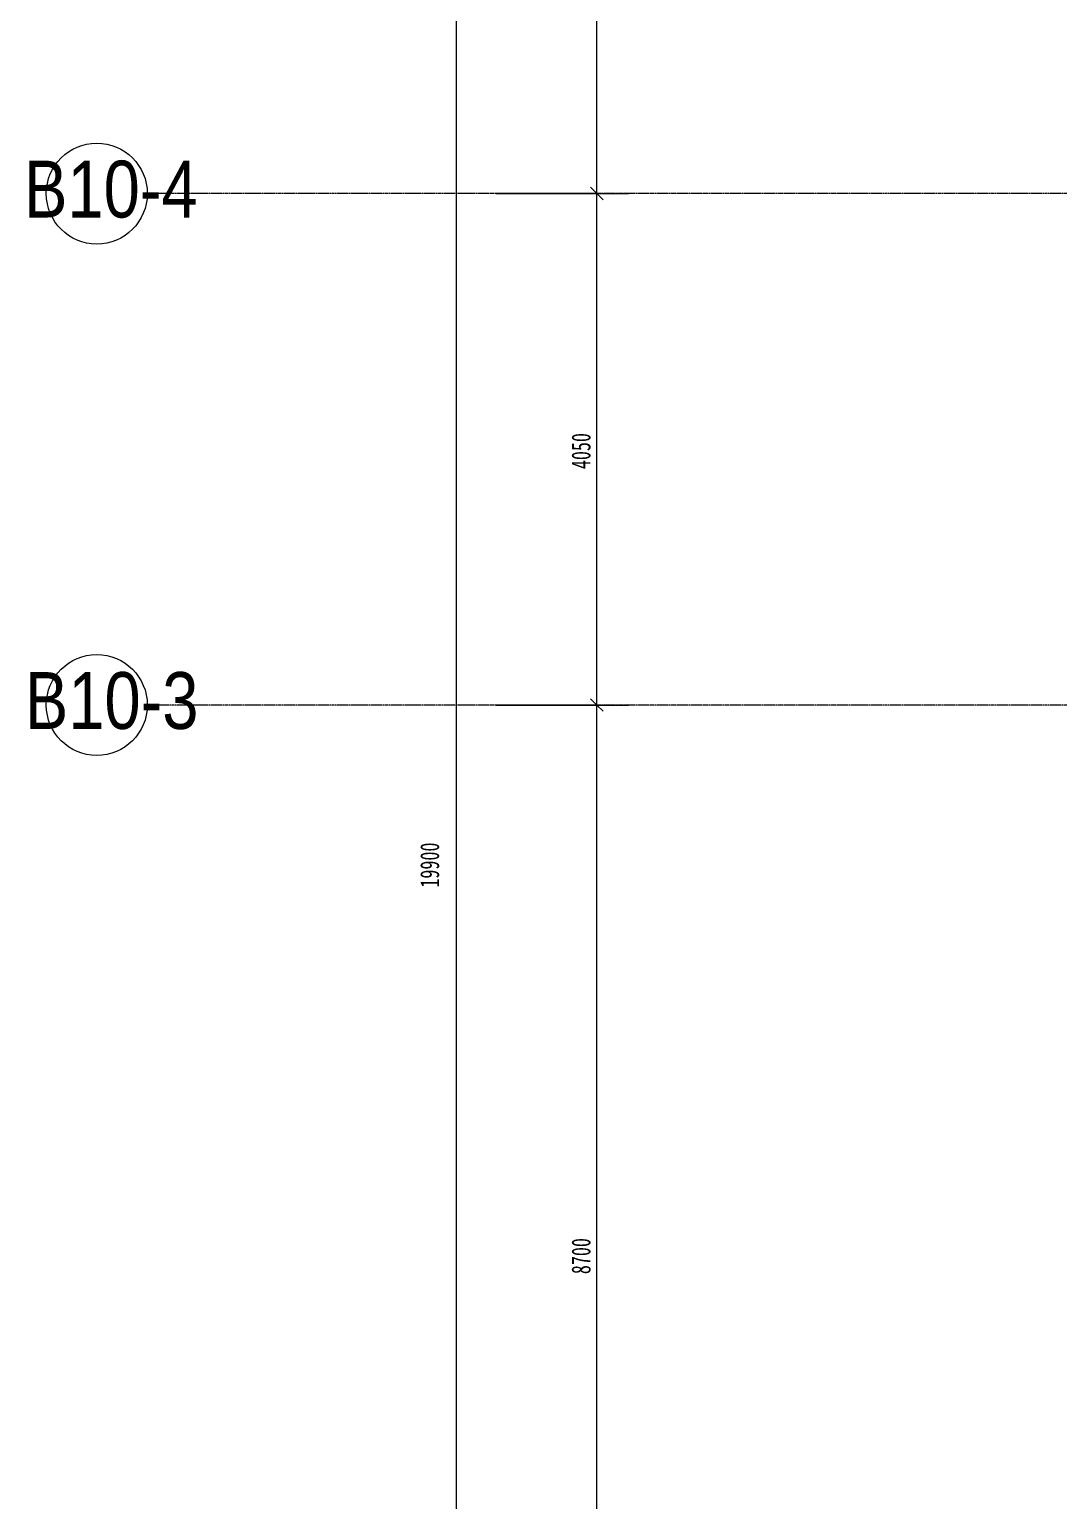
# Model space of a CAD drawing. Header units: millimetres. Extents: x 147592 to 201688, y -27981 to 8299.
# Drawn here: x 147592 to 155746, y -15000 to -3350 of the extents above; entities that cross this region are included whole.
import ezdxf

# ---------------------------------------------------------------- set-up
doc = ezdxf.new("R2010")
doc.units = ezdxf.units.MM
doc.linetypes.add('轴网线', pattern=[22.24, 12.7, -3.18, 3.18, -3.18])
for name, color, linetype, lineweight in [('A-____-____-DIMS', 7, 'Continuous', 5), ('A-____-____-DIMS-100', 7, 'Continuous', 5), ('S-GRID-____-IDEN', 7, 'Continuous', 5), ('S-GRID-____-OTLN', 7, 'Continuous', 5)]:
    doc.layers.add(name, color=color, linetype=linetype, lineweight=lineweight)
doc.styles.add('TJ_FangSong_Narrow', font='', dxfattribs={"height": 450})
doc.styles.add('仿宋_1', font='', dxfattribs={"width": 0.7, "height": 150})
doc.styles.get('TJ_FangSong_Narrow').set_extended_font_data('TJ_FangSong_Narrow')
doc.styles.get('仿宋_1').set_extended_font_data('FangSong')
doc.dimstyles.new('对角线_-_1_5mm_仿宋', dxfattribs={"dimscale": 304.8, "dimtxt": 193.128667, "dimasz": 0.328084, "dimexe": 0.82021, "dimexo": 0.0625, "dimgap": 0.065617, "dimtad": 1, "dimdec": 0, "dimdsep": 46, "dimtxsty": '仿宋_1', "dimblk1": 'OBLIQUE', "dimblk2": 'OBLIQUE', "dimsah": 1, "dimcen": 0.09, "dimdle": 0.656168, "dimazin": 0, "dimtfac": 1, "dimtdec": 4, "dimtix": 1, "dimtmove": 2, "dimatfit": 3, "dimfxl": 2.624672, "dimfxlon": 1, "dimtvp": 1, "dimtolj": 1, "dimtzin": 0, "dimarcsym": 2})
doc.dimstyles.new('对角线_-_1_5mm_仿宋_1', dxfattribs={"dimscale": 304.8, "dimtxt": 193.128667, "dimasz": 0.328084, "dimexe": 0.82021, "dimexo": 0.0625, "dimgap": 0.065617, "dimtad": 1, "dimdec": 0, "dimdsep": 46, "dimtxsty": '仿宋_1', "dimblk1": 'OBLIQUE', "dimblk2": 'OBLIQUE', "dimsah": 1, "dimcen": 0.09, "dimdle": 0.656168, "dimazin": 0, "dimtfac": 1, "dimtdec": 4, "dimtix": 1, "dimtmove": 0, "dimatfit": 3, "dimfxl": 2.624672, "dimfxlon": 1, "dimtvp": 1, "dimtolj": 1, "dimtzin": 0, "dimarcsym": 2})

# ---------------------------------------------------------------- blocks, each defined once
blk = doc.blocks.new('DIMBLOCK6-二层给排水_消防平面图')
at = {"layer": 'A-____-____-DIMS-100', "color": 173, "true_color": 0x5151ff}
for p, q in [((150975, -20100), (150975, 200)), ((150975, 0), (150925, 50)), ((153082, 0), (150725, 0)), ((150975, 0), (151025, -50)), ((150975, 0), (153082, 0)), ((153911, -19900), (150725, -19900)), ((150975, -19900), (150925, -19850)), ((150975, -19900), (151025, -19950)), ((150975, -19900), (153911, -19900))]:
    blk.add_line(p, q, dxfattribs=at)
at = {"layer": 'A-____-____-DIMS-100', "color": 0, "insert": (150688, -10146), "char_height": 150, "width": 471.59, "attachment_point": 1, "rotation": 90, "line_spacing_factor": 0.898273, "style": '仿宋_1'}
blk.add_mtext('19900', dxfattribs=at)
blk = doc.blocks.new('_Oblique')
at = {"color": 0, "linetype": 'ByBlock', "lineweight": -2}
blk.add_line((-0.5, -0.5), (0.5, 0.5), dxfattribs=at)
blk = doc.blocks.new('DIMBLOCK13-二层给排水_消防平面图')
at = {"layer": 'A-____-____-DIMS-100', "color": 173, "true_color": 0x5151ff}
for p, q in [((151288, -8700), (152338, -8700)), ((152088, -8700), (151288, -8700)), ((152088, -8700), (152038, -8650)), ((152088, -17400), (152088, -8700)), ((152088, -8700), (152138, -8750)), ((152088, -17400), (152038, -17350)), ((151288, -17400), (152338, -17400)), ((152088, -17400), (151288, -17400)), ((152088, -17400), (152138, -17450))]:
    blk.add_line(p, q, dxfattribs=at)
at = {"layer": 'A-____-____-DIMS-100', "color": 0, "insert": (151887, -13207), "char_height": 150, "width": 377.27, "attachment_point": 1, "rotation": 90, "line_spacing_factor": 0.898273, "style": '仿宋_1'}
blk.add_mtext('8700', dxfattribs=at)
blk = doc.blocks.new('DIMBLOCK14-二层给排水_消防平面图')
at = {"layer": 'A-____-____-DIMS-100', "color": 173, "true_color": 0x5151ff}
for p, q in [((151288, -4650), (152338, -4650)), ((152088, -4650), (151288, -4650)), ((152088, -4650), (152038, -4600)), ((152088, -8700), (152088, -4650)), ((152088, -4650), (152138, -4700)), ((151288, -8700), (152338, -8700)), ((152088, -8700), (151288, -8700)), ((152088, -8700), (152038, -8650)), ((152088, -8700), (152138, -8750))]:
    blk.add_line(p, q, dxfattribs=at)
at = {"layer": 'A-____-____-DIMS-100', "color": 0, "insert": (151887, -6832), "char_height": 150, "width": 377.27, "attachment_point": 1, "rotation": 90, "line_spacing_factor": 0.898273, "style": '仿宋_1'}
blk.add_mtext('4050', dxfattribs=at)
blk = doc.blocks.new('DIMBLOCK15-二层给排水_消防平面图')
at = {"layer": 'A-____-____-DIMS-100', "color": 173, "true_color": 0x5151ff}
for p, q in [((152088, -4650), (152088, 200)), ((152088, 0), (152038, 50)), ((151288, 0), (152338, 0)), ((152088, 0), (151288, 0)), ((152088, 0), (152138, -50)), ((151288, -4650), (152338, -4650)), ((152088, -4650), (151288, -4650)), ((152088, -4650), (152038, -4600)), ((152088, -4650), (152138, -4700))]:
    blk.add_line(p, q, dxfattribs=at)
at = {"layer": 'A-____-____-DIMS-100', "color": 0, "insert": (151887, -2482), "char_height": 150, "width": 377.27, "attachment_point": 1, "rotation": 90, "line_spacing_factor": 0.898273, "style": '仿宋_1'}
blk.add_mtext('4650', dxfattribs=at)
blk = doc.blocks.new('轴网 - R4_0-512320-二层给排水_消防平面图')
at = {"layer": 'S-GRID-____-IDEN', "color": 173, "true_color": 0x5151ff}
blk.add_circle((0, 0), 4, dxfattribs=at)
blk = doc.blocks.new('YXQH_AR_B9-20_rvt-1-二层给排水_消防平面图')
at = {"layer": 'S-GRID-____-OTLN', "color": 173, "linetype": '轴网线', "true_color": 0x5151ff}
for p, q in [((199020.5, -4650), (148525.8, -4650)), ((199020.5, -8700), (148525.8, -8700))]:
    blk.add_line(p, q, dxfattribs=at)
at = {"color": 251, "lineweight": 5, "true_color": 0x515151, "xscale": 99.99999999999993, "yscale": 99.99999999999993, "zscale": 99.99999999999993, "rotation": 89.99999999999984}
for p in [(148125.8, -4650), (148125.8, -8700)]:
    blk.add_blockref('轴网 - R4_0-512320-二层给排水_消防平面图', p, dxfattribs=at)
at = {"layer": 'S-GRID-____-IDEN', "color": 251, "true_color": 0x515151, "char_height": 450, "attachment_point": 1, "style": 'TJ_FangSong_Narrow'}
for s, insert, width in [('B10-4', (147549.5, -4389.4), 1386.919), ('B10-3', (147556, -8439.4), 1370.886)]:
    blk.add_mtext(s, dxfattribs=dict(at, insert=insert, width=width))
at = {"layer": 'A-____-____-DIMS', "color": 173, "true_color": 0x5151ff}
dim = blk.add_linear_dim(base=(150975, 0), p1=(153911.4, -19900), p2=(153081.8, 0), angle=90, dimstyle='对角线_-_1_5mm_仿宋', override={"dimpost": '<>', "dimfxl": 19917.282214}, dxfattribs=at)
dim.commit()
dim.dimension.update_dxf_attribs({"geometry": 'DIMBLOCK6-二层给排水_消防平面图', "text_midpoint": (150787.7, -9910.7), "dimtype": 160, "text_rotation": 90})
for base, p1, p2, override, picture, middle in [((152088.4, 0), (151288.4, -4650), (151288.4, 0), {"dimpost": '<>', "dimfxl": 4650}, 'DIMBLOCK15-二层给排水_消防平面图', (151992.5, -2325)), ((152088.4, -4650), (151288.4, -8700), (151288.4, -4650), {"dimpost": '<>', "dimfxl": 4050}, 'DIMBLOCK14-二层给排水_消防平面图', (151992.5, -6675)), ((152088.4, -8700), (151288.4, -17400), (151288.4, -8700), {"dimpost": '<>', "dimfxl": 8700}, 'DIMBLOCK13-二层给排水_消防平面图', (151992.5, -13050))]:
    dim = blk.add_linear_dim(base=base, p1=p1, p2=p2, angle=90, dimstyle='对角线_-_1_5mm_仿宋_1', override=override, dxfattribs=at)
    dim.commit()
    dim.dimension.update_dxf_attribs({"geometry": picture, "text_midpoint": middle})

msp = doc.modelspace()

# ---------------------------------------------------------------- block references
at = {"lineweight": 5}
msp.add_blockref('YXQH_AR_B9-20_rvt-1-二层给排水_消防平面图', (0, 0), dxfattribs=at)

doc.saveas('drawing.dxf')
